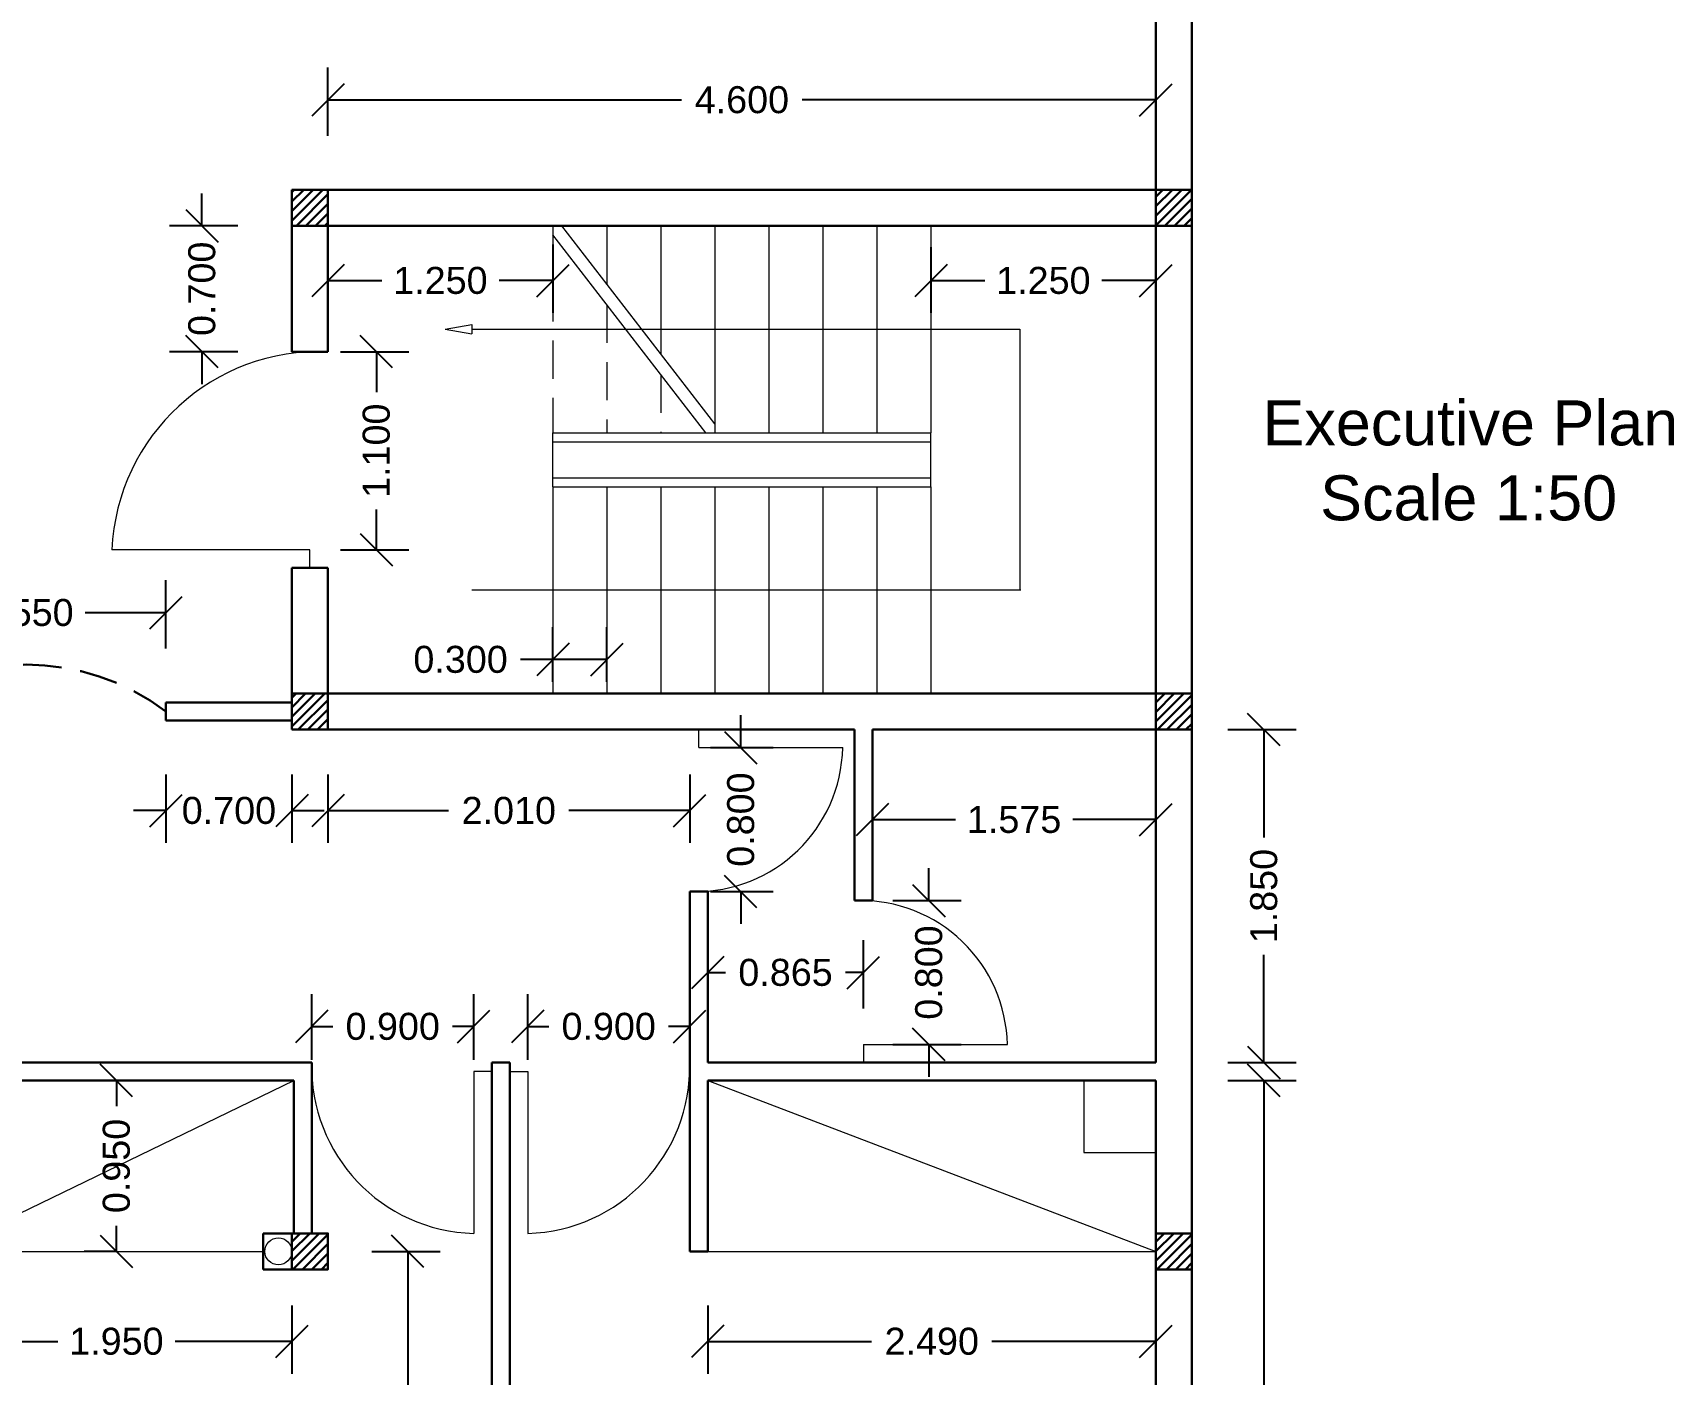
# Model space of a CAD drawing. Header units: inches. Extents: x 18.6 to 32.8, y 31.6 to 50.8.
# Drawn here: x 23.67 to 32.79, y 35.3 to 42.75 of the extents above; entities that cross this region are included whole.
import ezdxf

# ---------------------------------------------------------------- set-up
doc = ezdxf.new("R2010")
doc.units = ezdxf.units.IN
doc.header["$LTSCALE"] = 0.85
doc.header["$MEASUREMENT"] = 0
doc.linetypes.add('DASHED2', pattern=[0.375, 0.25, -0.125])
doc.styles.get("Standard").update_dxf_attribs({"font": 'arial.ttf'})
doc.dimstyles.get("Standard").update_dxf_attribs({"dimtxt": 0.15, "dimasz": 0.18, "dimexe": 0.18, "dimexo": 0.065, "dimgap": 0.08, "dimtad": 0, "dimtoh": 1, "dimdec": 3, "dimzin": 0, "dimdsep": 46, "dimtxsty": 'Standard', "dimblk": 'OBLIQUE', "dimcen": 0.09, "dimclrd": 3, "dimclre": 256, "dimadec": 0, "dimazin": 0, "dimtfac": 1, "dimtdec": 3, "dimtofl": 0, "dimtmove": 0, "dimatfit": 3, "dimldrblk": 'OBLIQUE', "dimfxl": 0.2, "dimfxlon": 1, "dimtolj": 1, "dimtzin": 0, "dimarcsym": 0})

# ---------------------------------------------------------------- blocks, each defined once
blk = doc.blocks.new('_Oblique')
at = {"color": 0, "linetype": 'ByBlock', "lineweight": -2}
blk.add_line((-0.5, -0.5), (0.5, 0.5), dxfattribs=at)
blk = doc.blocks.new('*D28')
at = {"lineweight": -2, "transparency": 16777216}
for p, q in [((30.3074, 36.9283), (30.6874, 36.9283)), ((30.3074, 32.2283), (30.6874, 32.2283))]:
    blk.add_line(p, q, dxfattribs=at)
at = {"color": 3, "lineweight": -2, "transparency": 16777216}
for p, q in [((30.5074, 36.9283), (30.5074, 34.9142)), ((30.5074, 32.2283), (30.5074, 34.2425))]:
    blk.add_line(p, q, dxfattribs=at)
at = {"layer": 'Defpoints', "color": 0, "lineweight": 9, "transparency": 16777216}
for p in [(30.1074, 36.9283), (30.1074, 32.2283), (30.5074, 32.2283)]:
    blk.add_point(p, dxfattribs=at)
at = {"color": 3, "lineweight": -2, "transparency": 16777216, "xscale": 0.18, "yscale": 0.18, "zscale": 0.18}
for p, rotation in [((30.5074, 36.9283), 90), ((30.5074, 32.2283), 270)]:
    blk.add_blockref('_Oblique', p, dxfattribs=dict(at, rotation=rotation))
at = {"color": 0, "lineweight": 9, "transparency": 16777216, "insert": (30.5074, 34.5783), "char_height": 0.15, "attachment_point": 5, "rotation": 90}
blk.add_mtext('\\A1;4.700', dxfattribs=at)
blk = doc.blocks.new('*D29')
at = {"lineweight": -2, "transparency": 16777216}
for p, q in [((30.3074, 38.8783), (30.6874, 38.8783)), ((30.3074, 37.0283), (30.6874, 37.0283))]:
    blk.add_line(p, q, dxfattribs=at)
at = {"color": 3, "lineweight": -2, "transparency": 16777216}
for p, q in [((30.5074, 38.8783), (30.5074, 38.2791)), ((30.5074, 37.0283), (30.5074, 37.6275))]:
    blk.add_line(p, q, dxfattribs=at)
at = {"layer": 'Defpoints', "color": 0, "lineweight": 9, "transparency": 16777216}
for p in [(30.1074, 38.8783), (30.5074, 38.8783), (30.1074, 37.0283)]:
    blk.add_point(p, dxfattribs=at)
at = {"color": 3, "lineweight": -2, "transparency": 16777216, "xscale": 0.18, "yscale": 0.18, "zscale": 0.18}
for p, rotation in [((30.5074, 38.8783), 90), ((30.5074, 37.0283), 270)]:
    blk.add_blockref('_Oblique', p, dxfattribs=dict(at, rotation=rotation))
at = {"color": 0, "lineweight": 9, "transparency": 16777216, "insert": (30.5074, 37.9533), "char_height": 0.15, "attachment_point": 5, "rotation": 90}
blk.add_mtext('\\A1;1.850', dxfattribs=at)
blk = doc.blocks.new('*D36')
at = {"lineweight": -2, "transparency": 16777216}
for p, q in [((25.3074, 42.1783), (25.3074, 42.5583)), ((29.9074, 42.1783), (29.9074, 42.5583))]:
    blk.add_line(p, q, dxfattribs=at)
at = {"color": 3, "lineweight": -2, "transparency": 16777216}
for p, q in [((25.3074, 42.3783), (27.2715, 42.3783)), ((29.9074, 42.3783), (27.9432, 42.3783))]:
    blk.add_line(p, q, dxfattribs=at)
at = {"layer": 'Defpoints', "color": 0, "lineweight": 9, "transparency": 16777216}
for p in [(29.9074, 42.3783), (25.3074, 41.8783), (29.9074, 41.8783)]:
    blk.add_point(p, dxfattribs=at)
at = {"color": 3, "lineweight": -2, "transparency": 16777216, "xscale": 0.18, "yscale": 0.18, "zscale": 0.18, "rotation": 180}
blk.add_blockref('_Oblique', (25.3074, 42.3783), dxfattribs=at)
at = {"color": 3, "lineweight": -2, "transparency": 16777216, "xscale": 0.18, "yscale": 0.18, "zscale": 0.18}
blk.add_blockref('_Oblique', (29.9074, 42.3783), dxfattribs=at)
at = {"color": 0, "lineweight": 9, "transparency": 16777216, "insert": (27.6074, 42.3783), "char_height": 0.15, "attachment_point": 5}
blk.add_mtext('\\A1;4.600', dxfattribs=at)
blk = doc.blocks.new('*D37')
at = {"color": 3, "lineweight": -2, "transparency": 16777216}
for p, q in [((24.6074, 41.6783), (24.6074, 41.8583)), ((24.6074, 40.9783), (24.6074, 40.7983))]:
    blk.add_line(p, q, dxfattribs=at)
at = {"lineweight": -2, "transparency": 16777216}
for p, q in [((24.8074, 41.6783), (24.4274, 41.6783)), ((24.8074, 40.9783), (24.4274, 40.9783))]:
    blk.add_line(p, q, dxfattribs=at)
at = {"layer": 'Defpoints', "color": 0, "lineweight": 9, "transparency": 16777216}
for p in [(25.1074, 41.6783), (24.6074, 40.9783), (25.1074, 40.9783)]:
    blk.add_point(p, dxfattribs=at)
at = {"color": 3, "lineweight": -2, "transparency": 16777216, "xscale": 0.18, "yscale": 0.18, "zscale": 0.18}
for p, rotation in [((24.6074, 41.6783), 270), ((24.6074, 40.9783), 90)]:
    blk.add_blockref('_Oblique', p, dxfattribs=dict(at, rotation=rotation))
at = {"color": 0, "lineweight": 9, "transparency": 16777216, "insert": (24.6074, 41.3283), "char_height": 0.15, "attachment_point": 5, "rotation": 90}
blk.add_mtext('\\A1;0.700', dxfattribs=at)
blk = doc.blocks.new('*D38')
at = {"lineweight": -2, "transparency": 16777216}
for p, q in [((28.3324, 38.5783), (28.3324, 38.1983)), ((29.9074, 38.5783), (29.9074, 38.1983))]:
    blk.add_line(p, q, dxfattribs=at)
at = {"color": 3, "lineweight": -2, "transparency": 16777216}
for p, q in [((28.3324, 38.3783), (28.7933, 38.3783)), ((29.9074, 38.3783), (29.4464, 38.3783))]:
    blk.add_line(p, q, dxfattribs=at)
at = {"layer": 'Defpoints', "color": 0, "lineweight": 9, "transparency": 16777216}
for p in [(28.3324, 38.8783), (29.9074, 38.8783), (29.9074, 38.3783)]:
    blk.add_point(p, dxfattribs=at)
at = {"color": 3, "lineweight": -2, "transparency": 16777216, "xscale": 0.18, "yscale": 0.18, "zscale": 0.18, "rotation": 180}
blk.add_blockref('_Oblique', (28.3324, 38.3783), dxfattribs=at)
at = {"color": 3, "lineweight": -2, "transparency": 16777216, "xscale": 0.18, "yscale": 0.18, "zscale": 0.18}
blk.add_blockref('_Oblique', (29.9074, 38.3783), dxfattribs=at)
at = {"color": 0, "lineweight": 9, "transparency": 16777216, "insert": (29.1199, 38.3783), "char_height": 0.15, "attachment_point": 5}
blk.add_mtext('\\A1;1.575', dxfattribs=at)
blk = doc.blocks.new('*D39')
at = {"lineweight": -2, "transparency": 16777216}
for p, q in [((27.4174, 37.3283), (27.4174, 37.7083)), ((28.2824, 37.3283), (28.2824, 37.7083))]:
    blk.add_line(p, q, dxfattribs=at)
at = {"color": 3, "lineweight": -2, "transparency": 16777216}
for p, q in [((27.4174, 37.5283), (27.5162, 37.5283)), ((28.2824, 37.5283), (28.1835, 37.5283))]:
    blk.add_line(p, q, dxfattribs=at)
at = {"layer": 'Defpoints', "color": 0, "lineweight": 9, "transparency": 16777216}
for p in [(27.4174, 37.5283), (27.4174, 37.0283), (28.2824, 37.0283)]:
    blk.add_point(p, dxfattribs=at)
at = {"color": 3, "lineweight": -2, "transparency": 16777216, "xscale": 0.18, "yscale": 0.18, "zscale": 0.18, "rotation": 180}
blk.add_blockref('_Oblique', (27.4174, 37.5283), dxfattribs=at)
at = {"color": 3, "lineweight": -2, "transparency": 16777216, "xscale": 0.18, "yscale": 0.18, "zscale": 0.18}
blk.add_blockref('_Oblique', (28.2824, 37.5283), dxfattribs=at)
at = {"color": 0, "lineweight": 9, "transparency": 16777216, "insert": (27.8499, 37.5283), "char_height": 0.15, "attachment_point": 5}
blk.add_mtext('\\A1;0.865', dxfattribs=at)
blk = doc.blocks.new('*D41')
at = {"lineweight": -2, "transparency": 16777216}
for p, q in [((22.8574, 39.3283), (22.8574, 39.7083)), ((24.4074, 39.3283), (24.4074, 39.7083))]:
    blk.add_line(p, q, dxfattribs=at)
at = {"color": 3, "lineweight": -2, "transparency": 16777216}
for p, q in [((22.8574, 39.5283), (23.3066, 39.5283)), ((24.4074, 39.5283), (23.9581, 39.5283))]:
    blk.add_line(p, q, dxfattribs=at)
at = {"layer": 'Defpoints', "color": 0, "lineweight": 9, "transparency": 16777216}
for p in [(24.4074, 39.5283), (22.8574, 39.0283), (24.4074, 39.0283)]:
    blk.add_point(p, dxfattribs=at)
at = {"color": 3, "lineweight": -2, "transparency": 16777216, "xscale": 0.18, "yscale": 0.18, "zscale": 0.18, "rotation": 180}
blk.add_blockref('_Oblique', (22.8574, 39.5283), dxfattribs=at)
at = {"color": 3, "lineweight": -2, "transparency": 16777216, "xscale": 0.18, "yscale": 0.18, "zscale": 0.18}
blk.add_blockref('_Oblique', (24.4074, 39.5283), dxfattribs=at)
at = {"color": 0, "lineweight": 9, "transparency": 16777216, "insert": (23.6324, 39.5283), "char_height": 0.15, "attachment_point": 5}
blk.add_mtext('\\A1;1.550', dxfattribs=at)
blk = doc.blocks.new('*D42')
at = {"lineweight": -2, "transparency": 16777216}
for p, q in [((24.4074, 38.6283), (24.4074, 38.2483)), ((25.1074, 38.6283), (25.1074, 38.2483))]:
    blk.add_line(p, q, dxfattribs=at)
at = {"color": 3, "lineweight": -2, "transparency": 16777216}
for p, q in [((24.4074, 38.4283), (24.2274, 38.4283)), ((25.1074, 38.4283), (25.2874, 38.4283))]:
    blk.add_line(p, q, dxfattribs=at)
at = {"layer": 'Defpoints', "color": 0, "lineweight": 9, "transparency": 16777216}
for p in [(24.4074, 38.9283), (25.1074, 38.9283), (24.4074, 38.4283)]:
    blk.add_point(p, dxfattribs=at)
at = {"color": 3, "lineweight": -2, "transparency": 16777216, "xscale": 0.18, "yscale": 0.18, "zscale": 0.18}
blk.add_blockref('_Oblique', (24.4074, 38.4283), dxfattribs=at)
at = {"color": 3, "lineweight": -2, "transparency": 16777216, "xscale": 0.18, "yscale": 0.18, "zscale": 0.18, "rotation": 180}
blk.add_blockref('_Oblique', (25.1074, 38.4283), dxfattribs=at)
at = {"color": 0, "lineweight": 9, "transparency": 16777216, "insert": (24.7574, 38.4283), "char_height": 0.15, "attachment_point": 5}
blk.add_mtext('\\A1;0.700', dxfattribs=at)
blk = doc.blocks.new('*D49')
at = {"lineweight": -2, "transparency": 16777216}
for p, q in [((23.1574, 35.6783), (23.1574, 35.2983)), ((25.1074, 35.6783), (25.1074, 35.2983))]:
    blk.add_line(p, q, dxfattribs=at)
at = {"color": 3, "lineweight": -2, "transparency": 16777216}
for p, q in [((23.1574, 35.4783), (23.8066, 35.4783)), ((25.1074, 35.4783), (24.4581, 35.4783))]:
    blk.add_line(p, q, dxfattribs=at)
at = {"layer": 'Defpoints', "color": 0, "lineweight": 9, "transparency": 16777216}
for p in [(23.1574, 35.9783), (25.1074, 35.9783), (25.1074, 35.4783)]:
    blk.add_point(p, dxfattribs=at)
at = {"color": 3, "lineweight": -2, "transparency": 16777216, "xscale": 0.18, "yscale": 0.18, "zscale": 0.18, "rotation": 180}
blk.add_blockref('_Oblique', (23.1574, 35.4783), dxfattribs=at)
at = {"color": 3, "lineweight": -2, "transparency": 16777216, "xscale": 0.18, "yscale": 0.18, "zscale": 0.18}
blk.add_blockref('_Oblique', (25.1074, 35.4783), dxfattribs=at)
at = {"color": 0, "lineweight": 9, "transparency": 16777216, "insert": (24.1324, 35.4783), "char_height": 0.15, "attachment_point": 5}
blk.add_mtext('\\A1;1.950', dxfattribs=at)
blk = doc.blocks.new('*D50')
at = {"lineweight": -2, "transparency": 16777216}
for p, q in [((24.1324, 36.9283), (23.9524, 36.9283)), ((24.1324, 35.9783), (23.9524, 35.9783))]:
    blk.add_line(p, q, dxfattribs=at)
at = {"color": 3, "lineweight": -2, "transparency": 16777216}
for p, q in [((24.1324, 36.9283), (24.1324, 36.7861)), ((24.1324, 35.9783), (24.1324, 36.1205))]:
    blk.add_line(p, q, dxfattribs=at)
at = {"layer": 'Defpoints', "color": 0, "lineweight": 9, "transparency": 16777216}
for p in [(24.1374, 36.9283), (24.1324, 35.9783), (24.1374, 35.9783)]:
    blk.add_point(p, dxfattribs=at)
at = {"color": 3, "lineweight": -2, "transparency": 16777216, "xscale": 0.18, "yscale": 0.18, "zscale": 0.18}
for p, rotation in [((24.1324, 36.9283), 90), ((24.1324, 35.9783), 270)]:
    blk.add_blockref('_Oblique', p, dxfattribs=dict(at, rotation=rotation))
at = {"color": 0, "lineweight": 9, "transparency": 16777216, "insert": (24.1324, 36.4533), "char_height": 0.15, "attachment_point": 5, "rotation": 90}
blk.add_mtext('\\A1;0.950', dxfattribs=at)
blk = doc.blocks.new('*D51')
at = {"lineweight": -2, "transparency": 16777216}
for p, q in [((27.4174, 35.6783), (27.4174, 35.2983)), ((29.9074, 35.6783), (29.9074, 35.2983))]:
    blk.add_line(p, q, dxfattribs=at)
at = {"color": 3, "lineweight": -2, "transparency": 16777216}
for p, q in [((27.4174, 35.4783), (28.3282, 35.4783)), ((29.9074, 35.4783), (28.9965, 35.4783))]:
    blk.add_line(p, q, dxfattribs=at)
at = {"layer": 'Defpoints', "color": 0, "lineweight": 9, "transparency": 16777216}
for p in [(27.4174, 35.9783), (29.9074, 35.9783), (29.9074, 35.4783)]:
    blk.add_point(p, dxfattribs=at)
at = {"color": 3, "lineweight": -2, "transparency": 16777216, "xscale": 0.18, "yscale": 0.18, "zscale": 0.18, "rotation": 180}
blk.add_blockref('_Oblique', (27.4174, 35.4783), dxfattribs=at)
at = {"color": 3, "lineweight": -2, "transparency": 16777216, "xscale": 0.18, "yscale": 0.18, "zscale": 0.18}
blk.add_blockref('_Oblique', (29.9074, 35.4783), dxfattribs=at)
at = {"color": 0, "lineweight": 9, "transparency": 16777216, "insert": (28.6624, 35.4783), "char_height": 0.15, "attachment_point": 5}
blk.add_mtext('\\A1;2.490', dxfattribs=at)
blk = doc.blocks.new('*D52')
at = {"lineweight": -2, "transparency": 16777216}
for p, q in [((25.3074, 38.6283), (25.3074, 38.2483)), ((27.3174, 38.6283), (27.3174, 38.2483))]:
    blk.add_line(p, q, dxfattribs=at)
at = {"color": 3, "lineweight": -2, "transparency": 16777216}
for p, q in [((25.3074, 38.4283), (25.9782, 38.4283)), ((27.3174, 38.4283), (26.6465, 38.4283))]:
    blk.add_line(p, q, dxfattribs=at)
at = {"layer": 'Defpoints', "color": 0, "lineweight": 9, "transparency": 16777216}
for p in [(25.3074, 38.8783), (27.3174, 38.8783), (27.3174, 38.4283)]:
    blk.add_point(p, dxfattribs=at)
at = {"color": 3, "lineweight": -2, "transparency": 16777216, "xscale": 0.18, "yscale": 0.18, "zscale": 0.18, "rotation": 180}
blk.add_blockref('_Oblique', (25.3074, 38.4283), dxfattribs=at)
at = {"color": 3, "lineweight": -2, "transparency": 16777216, "xscale": 0.18, "yscale": 0.18, "zscale": 0.18}
blk.add_blockref('_Oblique', (27.3174, 38.4283), dxfattribs=at)
at = {"color": 0, "lineweight": 9, "transparency": 16777216, "insert": (26.3124, 38.4283), "char_height": 0.15, "attachment_point": 5}
blk.add_mtext('\\A1;2.010', dxfattribs=at)
blk = doc.blocks.new('*D54')
at = {"lineweight": -2, "transparency": 16777216}
for p, q in [((25.2174, 37.0433), (25.2174, 37.4083)), ((26.1174, 37.0433), (26.1174, 37.4083))]:
    blk.add_line(p, q, dxfattribs=at)
at = {"color": 3, "lineweight": -2, "transparency": 16777216}
for p, q in [((25.2174, 37.2283), (25.3345, 37.2283)), ((26.1174, 37.2283), (26.0002, 37.2283))]:
    blk.add_line(p, q, dxfattribs=at)
at = {"layer": 'Defpoints', "color": 0, "lineweight": 9, "transparency": 16777216}
for p in [(26.1174, 37.2283), (25.2174, 36.9783), (26.1174, 36.9783)]:
    blk.add_point(p, dxfattribs=at)
at = {"color": 3, "lineweight": -2, "transparency": 16777216, "xscale": 0.18, "yscale": 0.18, "zscale": 0.18, "rotation": 180}
blk.add_blockref('_Oblique', (25.2174, 37.2283), dxfattribs=at)
at = {"color": 3, "lineweight": -2, "transparency": 16777216, "xscale": 0.18, "yscale": 0.18, "zscale": 0.18}
blk.add_blockref('_Oblique', (26.1174, 37.2283), dxfattribs=at)
at = {"color": 0, "lineweight": 9, "transparency": 16777216, "insert": (25.6674, 37.2283), "char_height": 0.15, "attachment_point": 5}
blk.add_mtext('\\A1;0.900', dxfattribs=at)
blk = doc.blocks.new('*D55')
at = {"color": 3, "lineweight": -2, "transparency": 16777216}
for p, q in [((27.6012, 38.7783), (27.6012, 38.9583)), ((27.6012, 37.9783), (27.6012, 37.7983))]:
    blk.add_line(p, q, dxfattribs=at)
at = {"lineweight": -2, "transparency": 16777216}
for p, q in [((27.4324, 38.7783), (27.7812, 38.7783)), ((27.4324, 37.9783), (27.7812, 37.9783))]:
    blk.add_line(p, q, dxfattribs=at)
at = {"layer": 'Defpoints', "color": 0, "lineweight": 9, "transparency": 16777216}
for p in [(27.3674, 38.7783), (27.3674, 37.9783), (27.6012, 37.9783)]:
    blk.add_point(p, dxfattribs=at)
at = {"color": 3, "lineweight": -2, "transparency": 16777216, "xscale": 0.18, "yscale": 0.18, "zscale": 0.18}
for p, rotation in [((27.6012, 38.7783), 270), ((27.6012, 37.9783), 90)]:
    blk.add_blockref('_Oblique', p, dxfattribs=dict(at, rotation=rotation))
at = {"color": 0, "lineweight": 9, "transparency": 16777216, "insert": (27.6012, 38.3783), "char_height": 0.15, "attachment_point": 5, "rotation": 90}
blk.add_mtext('\\A1;0.800', dxfattribs=at)
blk = doc.blocks.new('*D56')
at = {"color": 3, "lineweight": -2, "transparency": 16777216}
for p, q in [((28.6461, 37.9283), (28.6461, 38.1083)), ((28.6461, 37.1283), (28.6461, 36.9483))]:
    blk.add_line(p, q, dxfattribs=at)
at = {"lineweight": -2, "transparency": 16777216}
for p, q in [((28.4461, 37.9283), (28.8261, 37.9283)), ((28.4461, 37.1283), (28.8261, 37.1283))]:
    blk.add_line(p, q, dxfattribs=at)
at = {"layer": 'Defpoints', "color": 0, "lineweight": 9, "transparency": 16777216}
for p in [(28.3744, 37.9283), (28.3744, 37.1283), (28.6461, 37.1283)]:
    blk.add_point(p, dxfattribs=at)
at = {"color": 3, "lineweight": -2, "transparency": 16777216, "xscale": 0.18, "yscale": 0.18, "zscale": 0.18}
for p, rotation in [((28.6461, 37.9283), 270), ((28.6461, 37.1283), 90)]:
    blk.add_blockref('_Oblique', p, dxfattribs=dict(at, rotation=rotation))
at = {"color": 0, "lineweight": 9, "transparency": 16777216, "insert": (28.6461, 37.5283), "char_height": 0.15, "attachment_point": 5, "rotation": 90}
blk.add_mtext('\\A1;0.800', dxfattribs=at)
blk = doc.blocks.new('*D57')
at = {"lineweight": -2, "transparency": 16777216}
for p, q in [((25.5511, 35.9783), (25.9311, 35.9783)), ((25.5511, 32.2283), (25.9311, 32.2283))]:
    blk.add_line(p, q, dxfattribs=at)
at = {"color": 3, "lineweight": -2, "transparency": 16777216}
for p, q in [((25.7511, 35.9783), (25.7511, 34.4361)), ((25.7511, 32.2283), (25.7511, 33.7705))]:
    blk.add_line(p, q, dxfattribs=at)
at = {"layer": 'Defpoints', "color": 0, "lineweight": 9, "transparency": 16777216}
for p in [(24.6706, 35.9783), (24.6706, 32.2283), (25.7511, 32.2283)]:
    blk.add_point(p, dxfattribs=at)
at = {"color": 3, "lineweight": -2, "transparency": 16777216, "xscale": 0.18, "yscale": 0.18, "zscale": 0.18}
for p, rotation in [((25.7511, 35.9783), 90), ((25.7511, 32.2283), 270)]:
    blk.add_blockref('_Oblique', p, dxfattribs=dict(at, rotation=rotation))
at = {"color": 0, "lineweight": 9, "transparency": 16777216, "insert": (25.7511, 34.1033), "char_height": 0.15, "attachment_point": 5, "rotation": 90}
blk.add_mtext('\\A1;3.750', dxfattribs=at)
blk = doc.blocks.new('*D59')
at = {"lineweight": -2, "transparency": 16777216}
for p, q in [((25.3766, 40.9783), (25.7566, 40.9783)), ((25.3766, 39.8783), (25.7566, 39.8783))]:
    blk.add_line(p, q, dxfattribs=at)
at = {"color": 3, "lineweight": -2, "transparency": 16777216}
for p, q in [((25.5766, 40.9783), (25.5766, 40.7541)), ((25.5766, 39.8783), (25.5766, 40.1025))]:
    blk.add_line(p, q, dxfattribs=at)
at = {"layer": 'Defpoints', "color": 0, "lineweight": 9, "transparency": 16777216}
for p in [(25.2074, 40.9783), (25.2074, 39.8783), (25.5766, 39.8783)]:
    blk.add_point(p, dxfattribs=at)
at = {"color": 3, "lineweight": -2, "transparency": 16777216, "xscale": 0.18, "yscale": 0.18, "zscale": 0.18}
for p, rotation in [((25.5766, 40.9783), 90), ((25.5766, 39.8783), 270)]:
    blk.add_blockref('_Oblique', p, dxfattribs=dict(at, rotation=rotation))
at = {"color": 0, "lineweight": 9, "transparency": 16777216, "insert": (25.5766, 40.4283), "char_height": 0.15, "attachment_point": 5, "rotation": 90}
blk.add_mtext('\\A1;1.100', dxfattribs=at)
blk = doc.blocks.new('*D65')
at = {"lineweight": -2, "transparency": 16777216}
for p, q in [((26.4174, 37.0433), (26.4174, 37.4083)), ((27.3174, 37.0433), (27.3174, 37.4083))]:
    blk.add_line(p, q, dxfattribs=at)
at = {"color": 3, "lineweight": -2, "transparency": 16777216}
for p, q in [((26.4174, 37.2283), (26.5345, 37.2283)), ((27.3174, 37.2283), (27.2002, 37.2283))]:
    blk.add_line(p, q, dxfattribs=at)
at = {"layer": 'Defpoints', "color": 0, "lineweight": 9, "transparency": 16777216}
for p in [(27.3174, 37.2283), (26.4174, 36.9783), (27.3174, 36.9783)]:
    blk.add_point(p, dxfattribs=at)
at = {"color": 3, "lineweight": -2, "transparency": 16777216, "xscale": 0.18, "yscale": 0.18, "zscale": 0.18, "rotation": 180}
blk.add_blockref('_Oblique', (26.4174, 37.2283), dxfattribs=at)
at = {"color": 3, "lineweight": -2, "transparency": 16777216, "xscale": 0.18, "yscale": 0.18, "zscale": 0.18}
blk.add_blockref('_Oblique', (27.3174, 37.2283), dxfattribs=at)
at = {"color": 0, "lineweight": 9, "transparency": 16777216, "insert": (26.8674, 37.2283), "char_height": 0.15, "attachment_point": 5}
blk.add_mtext('\\A1;0.900', dxfattribs=at)
blk = doc.blocks.new('*D68')
at = {"lineweight": -2, "transparency": 16777216}
for p, q in [((28.6574, 41.559), (28.6574, 41.194)), ((29.9074, 41.559), (29.9074, 41.194))]:
    blk.add_line(p, q, dxfattribs=at)
at = {"color": 3, "lineweight": -2, "transparency": 16777216}
for p, q in [((28.6574, 41.374), (28.9566, 41.374)), ((29.9074, 41.374), (29.6081, 41.374))]:
    blk.add_line(p, q, dxfattribs=at)
at = {"layer": 'Defpoints', "color": 0, "lineweight": 9, "transparency": 16777216}
for p in [(28.6574, 41.624), (29.9074, 41.624), (29.9074, 41.374)]:
    blk.add_point(p, dxfattribs=at)
at = {"color": 3, "lineweight": -2, "transparency": 16777216, "xscale": 0.18, "yscale": 0.18, "zscale": 0.18, "rotation": 180}
blk.add_blockref('_Oblique', (28.6574, 41.374), dxfattribs=at)
at = {"color": 3, "lineweight": -2, "transparency": 16777216, "xscale": 0.18, "yscale": 0.18, "zscale": 0.18}
blk.add_blockref('_Oblique', (29.9074, 41.374), dxfattribs=at)
at = {"color": 0, "lineweight": 9, "transparency": 16777216, "insert": (29.2824, 41.374), "char_height": 0.15, "attachment_point": 5}
blk.add_mtext('\\A1;1.250', dxfattribs=at)
blk = doc.blocks.new('*D69')
at = {"lineweight": -2, "transparency": 16777216}
for p, q in [((25.3074, 41.574), (25.3074, 41.194)), ((26.5574, 41.574), (26.5574, 41.194))]:
    blk.add_line(p, q, dxfattribs=at)
at = {"color": 3, "lineweight": -2, "transparency": 16777216}
for p, q in [((25.3074, 41.374), (25.6066, 41.374)), ((26.5574, 41.374), (26.2581, 41.374))]:
    blk.add_line(p, q, dxfattribs=at)
at = {"layer": 'Defpoints', "color": 0, "lineweight": 9, "transparency": 16777216}
for p in [(25.3074, 41.6783), (26.5574, 41.6783), (26.5574, 41.374)]:
    blk.add_point(p, dxfattribs=at)
at = {"color": 3, "lineweight": -2, "transparency": 16777216, "xscale": 0.18, "yscale": 0.18, "zscale": 0.18, "rotation": 180}
blk.add_blockref('_Oblique', (25.3074, 41.374), dxfattribs=at)
at = {"color": 3, "lineweight": -2, "transparency": 16777216, "xscale": 0.18, "yscale": 0.18, "zscale": 0.18}
blk.add_blockref('_Oblique', (26.5574, 41.374), dxfattribs=at)
at = {"color": 0, "lineweight": 9, "transparency": 16777216, "insert": (25.9324, 41.374), "char_height": 0.15, "attachment_point": 5}
blk.add_mtext('\\A1;1.250', dxfattribs=at)
blk = doc.blocks.new('*D70')
at = {"lineweight": -2, "transparency": 16777216}
for p, q in [((26.5574, 39.1433), (26.5574, 39.4479)), ((26.8574, 39.1433), (26.8574, 39.4479))]:
    blk.add_line(p, q, dxfattribs=at)
at = {"color": 3, "lineweight": -2, "transparency": 16777216}
for p, q in [((26.5574, 39.2679), (26.3774, 39.2679)), ((26.8574, 39.2679), (26.5574, 39.2679))]:
    blk.add_line(p, q, dxfattribs=at)
at = {"layer": 'Defpoints', "color": 0, "lineweight": 9, "transparency": 16777216}
for p in [(26.5574, 39.2679), (26.5574, 39.0783), (26.8574, 39.0783)]:
    blk.add_point(p, dxfattribs=at)
at = {"color": 3, "lineweight": -2, "transparency": 16777216, "xscale": 0.18, "yscale": 0.18, "zscale": 0.18, "rotation": 180}
blk.add_blockref('_Oblique', (26.5574, 39.2679), dxfattribs=at)
at = {"color": 3, "lineweight": -2, "transparency": 16777216, "xscale": 0.18, "yscale": 0.18, "zscale": 0.18}
blk.add_blockref('_Oblique', (26.8574, 39.2679), dxfattribs=at)
at = {"color": 0, "lineweight": 9, "transparency": 16777216, "insert": (26.0445, 39.2679), "char_height": 0.15, "attachment_point": 5}
blk.add_mtext('\\A1;0.300', dxfattribs=at)

msp = doc.modelspace()

# ---------------------------------------------------------------- hatches: boundary and pattern name
at = {"lineweight": 30}
h = msp.add_hatch(dxfattribs=at)
h.set_pattern_fill('ANSI31', color=256, scale=0.3)
h.paths.add_polyline_path([(25.3074, 41.8783), (25.1074, 41.8783), (25.1074, 41.6783), (25.3074, 41.6783)])
h.paths.add_polyline_path([(30.1074, 41.8783), (29.9074, 41.8783), (29.9074, 41.6783), (30.1074, 41.6783)])
h = msp.add_hatch(dxfattribs=at)
h.set_pattern_fill('ANSI31', color=256, scale=0.3)
h.paths.add_polyline_path([(30.1074, 39.0783), (29.9074, 39.0783), (29.9074, 38.8783), (30.1074, 38.8783)])
h.paths.add_polyline_path([(25.3074, 39.0783), (25.1074, 39.0783), (25.1074, 38.8783), (25.3074, 38.8783)])
h = msp.add_hatch(dxfattribs=at)
h.set_pattern_fill('ANSI31', color=256, scale=0.3)
h.paths.add_polyline_path([(25.3074, 36.0783), (25.1074, 36.0783), (25.1074, 35.8783), (25.3074, 35.8783)])
h = msp.add_hatch(dxfattribs=at)
h.set_pattern_fill('ANSI31', color=256, scale=0.3)
h.set_pattern_definition([(45, (4.8, 0), (-0.026516504, 0.026516504), [])])
h.paths.add_polyline_path([(30.1074, 36.0783), (29.9074, 36.0783), (29.9074, 35.8783), (30.1074, 35.8783)])

# ---------------------------------------------------------------- linework, layer by layer
for p, q in [((30.1074, 41.8783), (25.1074, 41.8783)), ((25.1074, 41.8783), (25.1074, 40.9783)), ((25.3074, 41.8783), (25.3074, 40.9783)), ((29.9074, 38.8783), (29.9074, 41.8783)), ((25.1074, 41.6783), (30.1074, 41.6783)), ((25.1074, 41.6783), (26.3074, 41.6783)), ((25.1074, 40.9783), (25.3074, 40.9783)), ((25.1074, 39.7783), (25.3074, 39.7783)), ((25.1074, 39.7783), (25.1074, 38.8783)), ((25.3074, 39.7783), (25.3074, 38.8783)), ((30.1074, 39.0783), (25.1074, 39.0783)), ((29.9074, 38.8783), (29.9074, 39.0783)), ((25.1074, 39.0283), (24.4074, 39.0283)), ((24.4074, 38.9283), (24.4074, 39.0283)), ((25.1074, 38.9283), (24.4074, 38.9283)), ((28.2324, 38.8783), (25.1074, 38.8783)), ((28.2324, 38.8783), (28.2324, 37.9283)), ((28.3324, 38.8783), (28.3324, 37.9283)), ((30.1074, 38.8783), (28.3324, 38.8783)), ((29.9074, 37.0283), (29.9074, 38.8783)), ((27.3174, 37.0283), (27.3174, 37.9783)), ((27.3174, 37.9783), (27.4174, 37.9783)), ((27.4174, 37.9783), (27.4174, 37.0283)), ((28.2324, 37.9283), (28.3324, 37.9283)), ((23.0574, 37.0283), (25.2174, 37.0283)), ((25.2174, 37.0283), (25.2174, 36.9283)), ((26.2174, 37.0283), (26.3174, 37.0283)), ((26.2174, 36.9283), (26.2174, 37.0283)), ((26.3174, 37.0283), (26.3174, 36.9283)), ((27.3174, 36.9283), (27.3174, 37.0283)), ((27.4174, 37.0283), (29.9074, 37.0283)), ((23.1574, 36.9283), (25.1174, 36.9283)), ((25.1174, 36.0783), (25.1174, 36.9283)), ((25.2174, 36.9283), (25.2174, 36.0783)), ((26.2174, 32.2283), (26.2174, 36.9283)), ((26.3174, 32.2283), (26.3174, 36.9283)), ((27.3174, 36.9283), (27.3174, 35.9783)), ((27.4174, 36.9283), (29.9074, 36.9283)), ((27.4174, 35.9783), (27.4174, 36.9283)), ((25.1074, 36.0783), (24.9474, 36.0783)), ((24.9474, 36.0783), (24.9474, 35.8783)), ((25.2174, 36.0783), (25.1174, 36.0783)), ((30.1074, 36.0783), (29.9074, 36.0783)), ((27.3174, 35.9783), (27.4174, 35.9783)), ((24.9474, 35.8783), (25.1074, 35.8783)), ((29.9074, 35.8783), (30.1074, 35.8783))]:
    msp.add_line(p, q, dxfattribs=at)
at = {"linetype": 'DASHED2', "lineweight": 9}
for p, q in [((26.5574, 41.6783), (26.5574, 40.5283)), ((26.8574, 41.2401), (26.8574, 40.5283)), ((27.1574, 40.8518), (27.1574, 40.5283))]:
    msp.add_line(p, q, dxfattribs=at)
at = {"lineweight": 9}
for p, q in [((27.4574, 40.5783), (26.6074, 41.6783)), ((26.8574, 41.6783), (26.8574, 41.3548)), ((27.1574, 41.6783), (27.1574, 40.9665)), ((27.4574, 41.6783), (27.4574, 40.5283)), ((27.7574, 41.6783), (27.7574, 40.5283)), ((28.0574, 41.6783), (28.0574, 40.5283)), ((28.3574, 41.6783), (28.3574, 40.5283)), ((28.6574, 41.6783), (28.6574, 40.5283)), ((27.4074, 40.5283), (26.5574, 41.6283)), ((25.9586, 41.1033), (26.1063, 41.1293)), ((26.1063, 41.1293), (26.1063, 41.0773)), ((25.9586, 41.1033), (26.1063, 41.0773)), ((26.1063, 41.1033), (29.1517, 41.1033)), ((29.1517, 41.1033), (29.1517, 39.6533)), ((26.5574, 40.5283), (28.6574, 40.5283)), ((26.5574, 40.2283), (26.5574, 40.5283)), ((28.6574, 40.2283), (28.6574, 40.5283)), ((26.5574, 40.4783), (28.6574, 40.4783)), ((26.5574, 40.2783), (28.6574, 40.2783)), ((26.5574, 40.2283), (28.6574, 40.2283)), ((26.5574, 40.2283), (26.5574, 39.0783)), ((26.8574, 40.2283), (26.8574, 39.0783)), ((27.1574, 40.2283), (27.1574, 39.0783)), ((27.4574, 40.2283), (27.4574, 39.0783)), ((27.7574, 40.2283), (27.7574, 39.0783)), ((28.0574, 40.2283), (28.0574, 39.0783)), ((28.3574, 40.2283), (28.3574, 39.0783)), ((28.6574, 40.2283), (28.6574, 39.0783)), ((25.2074, 39.8783), (24.1074, 39.8783)), ((25.2074, 39.7783), (25.2074, 39.8783)), ((27.3674, 38.7783), (27.3674, 38.8783)), ((27.3674, 38.7783), (28.1674, 38.7783)), ((28.2824, 37.1283), (28.2824, 37.0283)), ((28.2824, 37.1283), (29.0824, 37.1283)), ((26.2174, 36.9783), (26.1174, 36.9783)), ((26.1174, 36.9783), (26.1174, 36.0783)), ((26.3174, 36.9783), (26.4174, 36.9783)), ((26.4174, 36.9783), (26.4174, 36.0783)), ((23.1574, 35.9783), (25.1174, 36.9283)), ((27.4174, 36.9283), (29.9074, 35.9783)), ((29.5074, 36.9283), (29.5074, 36.5283)), ((29.5074, 36.5283), (29.9074, 36.5283)), ((23.1574, 35.9783), (24.9474, 35.9783)), ((27.4174, 35.9783), (29.9074, 35.9783))]:
    msp.add_line(p, q, dxfattribs=at)
at = {"lineweight": 30}
for points in [[(29.7574, 50.0283), (30.1074, 50.0283), (30.1074, 32.0283), (29.7574, 32.0283)], [(29.7574, 49.8283), (29.9074, 49.8283), (29.9074, 37.0283)], [(29.9074, 36.9283), (29.9074, 32.2283), (29.7574, 32.2283)]]:
    msp.add_lwpolyline(points, dxfattribs=at)
at = {"lineweight": 9}
msp.add_lwpolyline([(29.1574, 39.6533), (26.1063, 39.6533)], dxfattribs=at)
at = {"lineweight": 30}
msp.add_lwpolyline([(25.1074, 35.8783), (25.3074, 35.8783), (25.3074, 36.0783), (25.1074, 36.0783)], close=True, dxfattribs=at)
at = {"lineweight": 9}
msp.add_circle((25.0324, 35.9783), 0.075, dxfattribs=at)
for centre, radius, start, end in [((25.2574, 39.8283), 1.1511, 87.51045, 177.51045), ((27.3519, 38.7938), 0.8157, 268.91071, 358.91071), ((28.2661, 37.1121), 0.8164, 1.13836, 91.13836), ((26.1424, 37.0033), 0.9253, 178.45184, 268.45184), ((26.3924, 37.0033), 0.9253, 271.54816, 1.54816)]:
    msp.add_arc(centre, radius, start, end, dxfattribs=at)
at = {"linetype": 'DASHED2', "lineweight": 30}
msp.add_arc((23.6324, 37.9591), 1.2804, 52.7501, 127.2499, dxfattribs=at)

# ---------------------------------------------------------------- texts
at = {"lineweight": 9, "insert": (30.495, 40.7082), "char_height": 0.25, "attachment_point": 1}
msp.add_mtext_dynamic_manual_height_columns('\\pi0.00478;Executive Plan\\P\\pi0.32503;Scale 1:50', width=2.268078, gutter_width=1, heights=[0], dxfattribs=at)

# ---------------------------------------------------------------- dimensions: what is measured, and where the dimension line sits
at = {"lineweight": 9}
for base, p1, p2, picture, middle in [((29.9074, 42.3783), (25.3074, 41.8783), (29.9074, 41.8783), '*D36', (27.6074, 42.3783)), ((26.5574, 41.374), (25.3074, 41.6783), (26.5574, 41.6783), '*D69', (25.9324, 41.374)), ((29.9074, 41.374), (28.6574, 41.624), (29.9074, 41.624), '*D68', (29.2824, 41.374)), ((24.4074, 39.5283), (22.8574, 39.0283), (24.4074, 39.0283), '*D41', (23.6324, 39.5283)), ((26.5574, 39.2679), (26.8574, 39.0783), (26.5574, 39.0783), '*D70', (26.0445, 39.2679)), ((24.4074, 38.4283), (25.1074, 38.9283), (24.4074, 38.9283), '*D42', (24.7574, 38.4283)), ((27.3174, 38.4283), (25.3074, 38.8783), (27.3174, 38.8783), '*D52', (26.3124, 38.4283)), ((29.9074, 38.3783), (28.3324, 38.8783), (29.9074, 38.8783), '*D38', (29.1199, 38.3783)), ((27.4174, 37.5283), (28.2824, 37.0283), (27.4174, 37.0283), '*D39', (27.8499, 37.5283)), ((26.1174, 37.2283), (25.2174, 36.9783), (26.1174, 36.9783), '*D54', (25.6674, 37.2283)), ((27.3174, 37.2283), (26.4174, 36.9783), (27.3174, 36.9783), '*D65', (26.8674, 37.2283)), ((25.1074, 35.4783), (23.1574, 35.9783), (25.1074, 35.9783), '*D49', (24.1324, 35.4783)), ((29.9074, 35.4783), (27.4174, 35.9783), (29.9074, 35.9783), '*D51', (28.6624, 35.4783))]:
    dim = msp.add_linear_dim(base=base, p1=p1, p2=p2, dimstyle='Standard', dxfattribs=at)
    dim.commit()
    dim.dimension.update_dxf_attribs({"geometry": picture, "text_midpoint": middle})
for base, p1, p2, picture, middle in [((24.6074, 40.9783), (25.1074, 41.6783), (25.1074, 40.9783), '*D37', (24.6074, 41.3283)), ((25.5766, 39.8783), (25.2074, 40.9783), (25.2074, 39.8783), '*D59', (25.5766, 40.4283)), ((27.6012, 37.9783), (27.3674, 38.7783), (27.3674, 37.9783), '*D55', (27.6012, 38.3783)), ((30.5074, 38.8783), (30.1074, 37.0283), (30.1074, 38.8783), '*D29', (30.5074, 37.9533)), ((28.6461, 37.1283), (28.3744, 37.9283), (28.3744, 37.1283), '*D56', (28.6461, 37.5283)), ((24.1324, 35.9783), (24.1374, 36.9283), (24.1374, 35.9783), '*D50', (24.1324, 36.4533)), ((30.5074, 32.2283), (30.1074, 36.9283), (30.1074, 32.2283), '*D28', (30.5074, 34.5783)), ((25.7511, 32.2283), (24.6706, 35.9783), (24.6706, 32.2283), '*D57', (25.7511, 34.1033))]:
    dim = msp.add_linear_dim(base=base, p1=p1, p2=p2, angle=90, dimstyle='Standard', dxfattribs=at)
    dim.commit()
    dim.dimension.update_dxf_attribs({"geometry": picture, "text_midpoint": middle})

doc.saveas('drawing.dxf')
